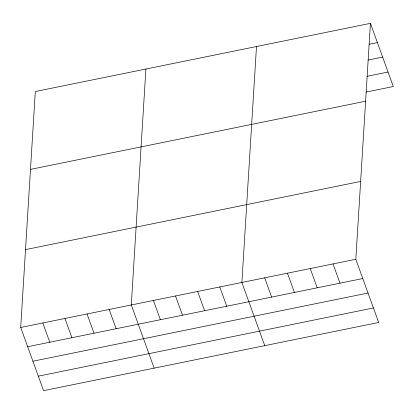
<?xml version="1.0" encoding="UTF-8"?>
<svg xmlns="http://www.w3.org/2000/svg" width="414" height="414" viewBox="0 0 414 414"><rect width="100%" height="100%" fill="white"/><g stroke="black" fill="none" stroke-linecap="round" stroke-linejoin="round"><path stroke-width="0.62" d="M370.426 23.35L355.823 259.288L378.691 322.47L43.573 390.65L20.7 327.469L35.309 91.53L370.426 23.35L393.3 86.531L366.079 92.068M145.899 69.029L131.29 304.968L154.163 368.149M256.489 46.534L241.879 282.467L264.753 345.649M369.169 44.277L377.397 42.601M368.087 60.061L382.645 57.096M367.161 76.285L388.053 72.031M30.486 169.393L365.609 101.207M25.523 249.611L360.641 181.425M20.7 327.469L355.823 259.288M27.671 346.725L362.793 278.539M32.918 361.22L368.041 293.034M38.326 376.155L373.444 307.969M333.032 263.925L340.003 283.176M310.246 268.562L317.212 287.813M287.456 273.199L294.426 292.45M264.67 277.835L271.636 297.086M219.762 286.969L226.732 306.225M197.644 291.472L204.614 310.723M175.526 295.969L182.496 315.225M153.408 300.471L160.378 319.722M109.172 309.47L116.143 328.726M87.054 313.972L94.025 333.223M64.936 318.469L71.907 337.726M42.818 322.972L49.789 342.223"/></g></svg>
